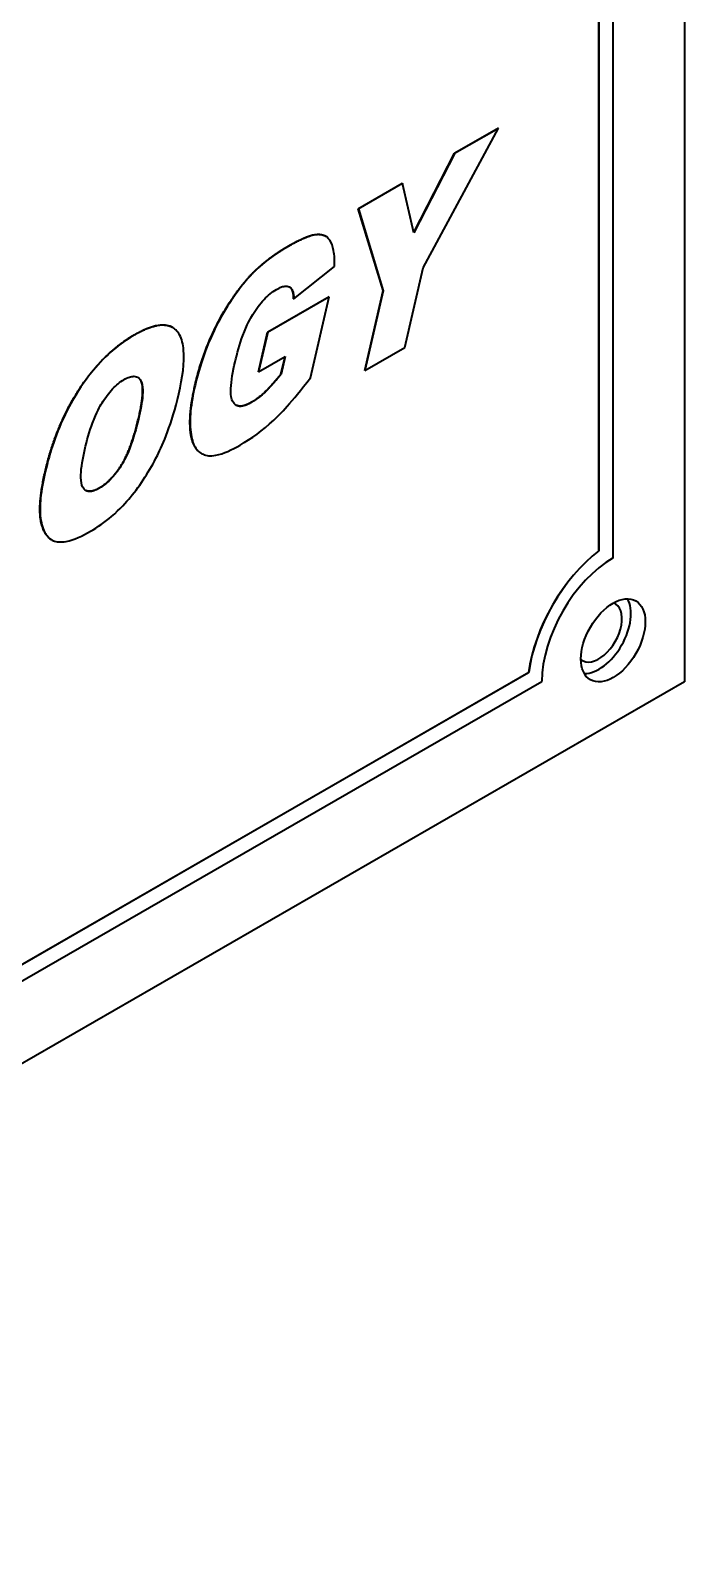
# Model space of a CAD drawing. Header units: inches. Extents: x 0 to 4752, y 0 to 3360.
# Drawn here: x 4356.1 to 4382, y 2684.8 to 2744.9 of the extents above; entities that cross this region are included whole.
import ezdxf

# ---------------------------------------------------------------- set-up
doc = ezdxf.new("R2010")
doc.units = ezdxf.units.IN
doc.header["$MEASUREMENT"] = 0
doc.layers.add('POWER SUPPLY CASE OUTLINE$0$가시적인 것(ISO)', color=3, linetype='Continuous', lineweight=40)
doc.layers.add('POWER SUPPLY CASE OUTLINE$0$가시적인 좁은 것(ISO)', color=3, linetype='Continuous', lineweight=35)

msp = doc.modelspace()

# ---------------------------------------------------------------- linework, layer by layer
at = {"layer": 'POWER SUPPLY CASE OUTLINE$0$가시적인 것(ISO)'}
for p, q in [((4381.966, 2784.522), (4381.966, 2719.118)), ((4379.144, 2724.026), (4379.144, 2776.349)), ((4378.572, 2724.303), (4378.572, 2775.422)), ((4378.578, 2775.424), (4378.578, 2724.3)), ((4371.619, 2735.501), (4374.602, 2741.022)), ((4372.865, 2740.028), (4374.597, 2741.025)), ((4374.602, 2741.022), (4372.871, 2740.025)), ((4374.597, 2741.025), (4374.602, 2741.022)), ((4371.252, 2736.894), (4372.865, 2740.028)), ((4372.871, 2740.025), (4371.254, 2736.884)), ((4372.865, 2740.028), (4372.871, 2740.025)), ((4369.054, 2737.833), (4370.802, 2738.84)), ((4370.808, 2738.836), (4369.06, 2737.83)), ((4370.802, 2738.84), (4370.808, 2738.836)), ((4371.254, 2736.884), (4370.808, 2738.836)), ((4370.034, 2734.595), (4369.054, 2737.833)), ((4369.054, 2737.833), (4369.06, 2737.83)), ((4369.06, 2737.83), (4370.04, 2734.592)), ((4367.753, 2736.751), (4367.758, 2736.748)), ((4366.501, 2734.266), (4368.113, 2735.547)), ((4370.895, 2732.346), (4371.619, 2735.501)), ((4369.31, 2731.44), (4370.034, 2734.595)), ((4370.04, 2734.592), (4369.316, 2731.437)), ((4370.034, 2734.595), (4370.04, 2734.592)), ((4365.466, 2732.953), (4367.895, 2734.352)), ((4367.9, 2734.348), (4365.472, 2732.95)), ((4366.495, 2734.27), (4366.501, 2734.266)), ((4367.165, 2731.143), (4367.9, 2734.348)), ((4367.895, 2734.352), (4367.9, 2734.348)), ((4361.703, 2733.143), (4361.709, 2733.139)), ((4365.107, 2731.387), (4365.466, 2732.953)), ((4365.472, 2732.95), (4365.113, 2731.383)), ((4365.466, 2732.953), (4365.472, 2732.95)), ((4369.316, 2731.437), (4370.895, 2732.346)), ((4365.113, 2731.383), (4366.163, 2731.988)), ((4365.994, 2731.287), (4366.156, 2731.984)), ((4366.163, 2731.988), (4366, 2731.284)), ((4365.107, 2731.387), (4365.113, 2731.383)), ((4365.994, 2731.287), (4366, 2731.284)), ((4369.31, 2731.44), (4369.316, 2731.437)), ((4362.846, 2728.153), (4362.851, 2728.15)), ((4356.918, 2724.739), (4356.924, 2724.736)), ((4378.572, 2724.303), (4378.578, 2724.3)), ((4381.966, 2719.118), (4212.261, 2621.391)), ((4217.923, 2627.916), (4376.315, 2719.127)), ((4218.441, 2628.874), (4375.791, 2719.486)), ((4375.797, 2719.483), (4218.442, 2628.868)), ((4375.791, 2719.486), (4375.797, 2719.483))]:
    msp.add_line(p, q, dxfattribs=at)
for centre, major_axis, start_param, end_param in [((4379.138, 2720.759), (2.395, 4.16), 0.950913, 2.186813), ((4379.144, 2720.756), (-2.395, -4.16), 4.092506, 5.328405), ((4379.144, 2720.756), (1.996, 3.466), 0.783465, 2.354261), ((4378.572, 2721.085), (0.647, 1.124), 3.044728, 6.38005), ((4378.572, 2721.085), (-0.898, -1.56), 0.319049, 2.822544)]:
    msp.add_ellipse(centre, major_axis=major_axis, ratio=0.578093, start_param=start_param, end_param=end_param, dxfattribs=at)
msp.add_ellipse((4379.138, 2720.759), major_axis=(0.898, 1.56), ratio=0.578093, dxfattribs=at)
for points, degree, knots in [([(4366.229, 2736.319), (4367.072, 2736.805), (4367.62, 2736.828), (4367.753, 2736.751)], 2, [0, 0, 0, 1, 1.500866, 1.500866, 1.500866]), ([(4368.113, 2735.547), (4368.122, 2735.768), (4368.115, 2735.988), (4368.051, 2736.339), (4368.002, 2736.482), (4367.856, 2736.691), (4367.767, 2736.758), (4367.497, 2736.842), (4367.332, 2736.807), (4366.954, 2736.706), (4366.582, 2736.517), (4366.234, 2736.316)], 3, [-0.3874554, -0.3874554, -0.3874554, -0.3874554, -0.3317769, -0.3317769, -0.2859971, -0.2859971, -0.2450211, -0.2450211, -0.1847169, -0.1847169, 0, 0, 0, 0]), ([(4366.234, 2736.316), (4365.965, 2736.161), (4365.692, 2735.981), (4365.198, 2735.591), (4364.971, 2735.386), (4364.759, 2735.152)], 3, [-0.2665379, -0.2665379, -0.2665379, -0.2665379, -0.1237938, -0.1237938, 0, 0, 0, 0]), ([(4364.759, 2735.152), (4364.502, 2734.866), (4364.263, 2734.559), (4363.815, 2733.894), (4363.613, 2733.544), (4363.181, 2732.678), (4362.84, 2731.9), (4362.597, 2730.841)], 3, [-1.067166, -1.067166, -1.067166, -1.067166, -0.756178, -0.756178, -0.440533, -0.440533, 0, 0, 0, 0]), ([(4364.182, 2731.773), (4364.259, 2732.114), (4364.359, 2732.474), (4364.648, 2733.251), (4364.8, 2733.514), (4365.013, 2733.864), (4365.162, 2734.069), (4365.486, 2734.412), (4365.65, 2734.544), (4365.82, 2734.642)], 3, [-0.2904377, -0.2904377, -0.2904377, -0.2904377, -0.2440329, -0.2440329, -0.1863778, -0.1863778, -0.090309, -0.090309, 0, 0, 0, 0]), ([(4365.82, 2734.642), (4365.887, 2734.681), (4365.955, 2734.714), (4366.077, 2734.758), (4366.133, 2734.771), (4366.262, 2734.777), (4366.313, 2734.756), (4366.397, 2734.7), (4366.432, 2734.65), (4366.491, 2734.498), (4366.503, 2734.384), (4366.501, 2734.266)], 3, [-0.1599617, -0.1599617, -0.1599617, -0.1599617, -0.1379578, -0.1379578, -0.1188389, -0.1188389, -0.0912391, -0.0912391, -0.0535769, -0.0535769, 0, 0, 0, 0]), ([(4360.191, 2732.836), (4359.905, 2732.671), (4359.621, 2732.472), (4359.075, 2732.003), (4358.819, 2731.742), (4358.186, 2730.981), (4357.815, 2730.416), (4357.111, 2729.003), (4356.847, 2728.204), (4356.668, 2727.421)], 3, [-0.9334128, -0.9334128, -0.9334128, -0.9334128, -0.7607595, -0.7607595, -0.5937569, -0.5937569, -0.3262207, -0.3262207, 0, 0, 0, 0]), ([(4361.955, 2730.515), (4362.1, 2731.147), (4362.187, 2731.76), (4362.124, 2732.475), (4362.074, 2732.682), (4361.901, 2732.997), (4361.796, 2733.099), (4361.516, 2733.234), (4361.339, 2733.247), (4360.846, 2733.171), (4360.51, 2733.02), (4360.191, 2732.836)], 3, [-0.6926286, -0.6926286, -0.6926286, -0.6926286, -0.4739597, -0.4739597, -0.370622, -0.370622, -0.2778396, -0.2778396, -0.1694765, -0.1694765, 0, 0, 0, 0]), ([(4364.835, 2730.178), (4364.749, 2730.129), (4364.663, 2730.087), (4364.506, 2730.036), (4364.435, 2730.023), (4364.295, 2730.028), (4364.231, 2730.051), (4364.135, 2730.13), (4364.087, 2730.186), (4364.015, 2730.411), (4364.008, 2730.571), (4364.028, 2731.029), (4364.096, 2731.402), (4364.182, 2731.773)], 3, [-0.5367239, -0.5367239, -0.5367239, -0.5367239, -0.4533535, -0.4533535, -0.3805757, -0.3805757, -0.2992087, -0.2992087, -0.2333871, -0.2333871, -0.1540084, -0.1540084, 0, 0, 0, 0]), ([(4358.236, 2728.311), (4358.314, 2728.65), (4358.414, 2729.011), (4358.698, 2729.778), (4358.841, 2730.025), (4359.04, 2730.352), (4359.179, 2730.543), (4359.478, 2730.86), (4359.627, 2730.981), (4359.782, 2731.071)], 3, [-0.2703558, -0.2703558, -0.2703558, -0.2703558, -0.2260974, -0.2260974, -0.1717147, -0.1717147, -0.0824385, -0.0824385, 0, 0, 0, 0]), ([(4359.782, 2731.071), (4359.854, 2731.112), (4359.927, 2731.148), (4360.06, 2731.192), (4360.121, 2731.204), (4360.248, 2731.204), (4360.308, 2731.185), (4360.399, 2731.116), (4360.448, 2731.063), (4360.523, 2730.855), (4360.532, 2730.709), (4360.52, 2730.296), (4360.462, 2729.967), (4360.387, 2729.638)], 3, [-0.5004879, -0.5004879, -0.5004879, -0.5004879, -0.4244547, -0.4244547, -0.3571387, -0.3571387, -0.2745204, -0.2745204, -0.211011, -0.211011, -0.1369979, -0.1369979, 0, 0, 0, 0]), ([(4360.381, 2729.641), (4360.626, 2730.707), (4360.4, 2731.124), (4360.327, 2731.167)], 2, [0, 0, 0, 1, 1.276827, 1.276827, 1.276827]), ([(4364.378, 2728.48), (4364.827, 2728.739), (4365.28, 2729.061), (4365.955, 2729.7), (4366.404, 2730.159), (4367.165, 2731.143)], 3, [-1.29989, -1.29989, -1.29989, -1.29989, -0.474799, -0.474799, 0, 0, 0, 0]), ([(4366, 2731.284), (4365.808, 2731.049), (4365.577, 2730.781), (4365.217, 2730.441), (4365.038, 2730.295), (4364.835, 2730.178)], 3, [-0.2599874, -0.2599874, -0.2599874, -0.2599874, -0.107507, -0.107507, 0, 0, 0, 0]), ([(4358.465, 2725.075), (4358.745, 2725.236), (4359.023, 2725.43), (4359.635, 2725.952), (4359.88, 2726.23), (4360.452, 2726.918), (4360.808, 2727.475), (4361.331, 2728.524), (4361.674, 2729.298), (4361.955, 2730.515)], 3, [-1.631945, -1.631945, -1.631945, -1.631945, -1.433508, -1.433508, -1.185954, -1.185954, -0.50679, -0.50679, 0, 0, 0, 0]), ([(4362.597, 2730.841), (4362.517, 2730.494), (4362.454, 2730.146), (4362.396, 2729.529), (4362.392, 2729.251), (4362.455, 2728.742), (4362.515, 2728.552), (4362.678, 2728.274), (4362.782, 2728.175), (4363.039, 2728.064), (4363.199, 2728.041), (4363.723, 2728.139), (4364.062, 2728.298), (4364.378, 2728.48)], 3, [-0.8617849, -0.8617849, -0.8617849, -0.8617849, -0.7029687, -0.7029687, -0.5650432, -0.5650432, -0.4258566, -0.4258566, -0.2922349, -0.2922349, -0.1674507, -0.1674507, 0, 0, 0, 0]), ([(4362.846, 2728.153), (4362.513, 2728.345), (4362.319, 2729.668), (4362.592, 2730.845)], 2, [1.176758, 1.176758, 1.176758, 2, 3, 3, 3]), ([(4360.387, 2729.638), (4360.305, 2729.28), (4360.202, 2728.891), (4359.914, 2728.08), (4359.774, 2727.836), (4359.587, 2727.524), (4359.451, 2727.337), (4359.143, 2727.011), (4358.981, 2726.883), (4358.813, 2726.786)], 3, [-0.2648246, -0.2648246, -0.2648246, -0.2648246, -0.2255428, -0.2255428, -0.1770734, -0.1770734, -0.0888898, -0.0888898, 0, 0, 0, 0]), ([(4358.813, 2726.786), (4358.741, 2726.745), (4358.667, 2726.709), (4358.534, 2726.665), (4358.473, 2726.654), (4358.348, 2726.657), (4358.288, 2726.678), (4358.202, 2726.748), (4358.154, 2726.8), (4358.083, 2727.009), (4358.075, 2727.16), (4358.09, 2727.596), (4358.154, 2727.955), (4358.236, 2728.311)], 3, [-0.5173679, -0.5173679, -0.5173679, -0.5173679, -0.4388596, -0.4388596, -0.3694892, -0.3694892, -0.2859313, -0.2859313, -0.2235162, -0.2235162, -0.1482323, -0.1482323, 0, 0, 0, 0]), ([(4356.668, 2727.421), (4356.588, 2727.071), (4356.521, 2726.715), (4356.46, 2726.105), (4356.453, 2725.833), (4356.516, 2725.337), (4356.588, 2725.128), (4356.759, 2724.852), (4356.862, 2724.756), (4357.1, 2724.656), (4357.258, 2724.627), (4357.802, 2724.73), (4358.145, 2724.891), (4358.465, 2725.075)], 3, [-1.033084, -1.033084, -1.033084, -1.033084, -0.821952, -0.821952, -0.647568, -0.647568, -0.46419, -0.46419, -0.303485, -0.303485, -0.169443, -0.169443, 0, 0, 0, 0]), ([(4356.918, 2724.739), (4356.621, 2724.91), (4356.358, 2726.103), (4356.663, 2727.424)], 2, [1.242742, 1.242742, 1.242742, 2, 3, 3, 3])]:
    msp.add_open_spline(points, degree=degree, knots=knots, dxfattribs=at)
for points in [[(4364.753, 2735.155), (4365.352, 2735.814), (4366.229, 2736.319)], [(4362.592, 2730.845), (4362.875, 2732.078), (4363.98, 2734.294), (4364.753, 2735.155)], [(4366.495, 2734.27), (4366.501, 2734.642), (4366.331, 2734.742)], [(4356.663, 2727.424), (4357.082, 2729.264), (4358.944, 2732.124), (4360.185, 2732.839)], [(4360.185, 2732.839), (4361.208, 2733.428), (4361.703, 2733.143)], [(4364.829, 2730.182), (4365.096, 2730.335), (4365.624, 2730.835), (4365.994, 2731.287)], [(4364.216, 2730.068), (4364.427, 2729.95), (4364.829, 2730.182)], [(4358.808, 2726.79), (4359.314, 2727.081), (4360.093, 2728.379), (4360.381, 2729.641)], [(4358.272, 2726.695), (4358.46, 2726.589), (4358.808, 2726.79)]]:
    msp.add_open_spline(points, degree=2, dxfattribs=at)
at = {"layer": 'POWER SUPPLY CASE OUTLINE$0$가시적인 좁은 것(ISO)'}
for p, q in [((4366.229, 2736.319), (4366.234, 2736.316)), ((4364.753, 2735.155), (4364.759, 2735.152)), ((4360.185, 2732.839), (4360.191, 2732.836)), ((4362.592, 2730.845), (4362.597, 2730.841)), ((4364.829, 2730.182), (4364.835, 2730.178)), ((4360.381, 2729.641), (4360.387, 2729.638)), ((4356.663, 2727.424), (4356.668, 2727.421)), ((4358.808, 2726.79), (4358.813, 2726.786))]:
    msp.add_line(p, q, dxfattribs=at)

doc.saveas('drawing.dxf')
